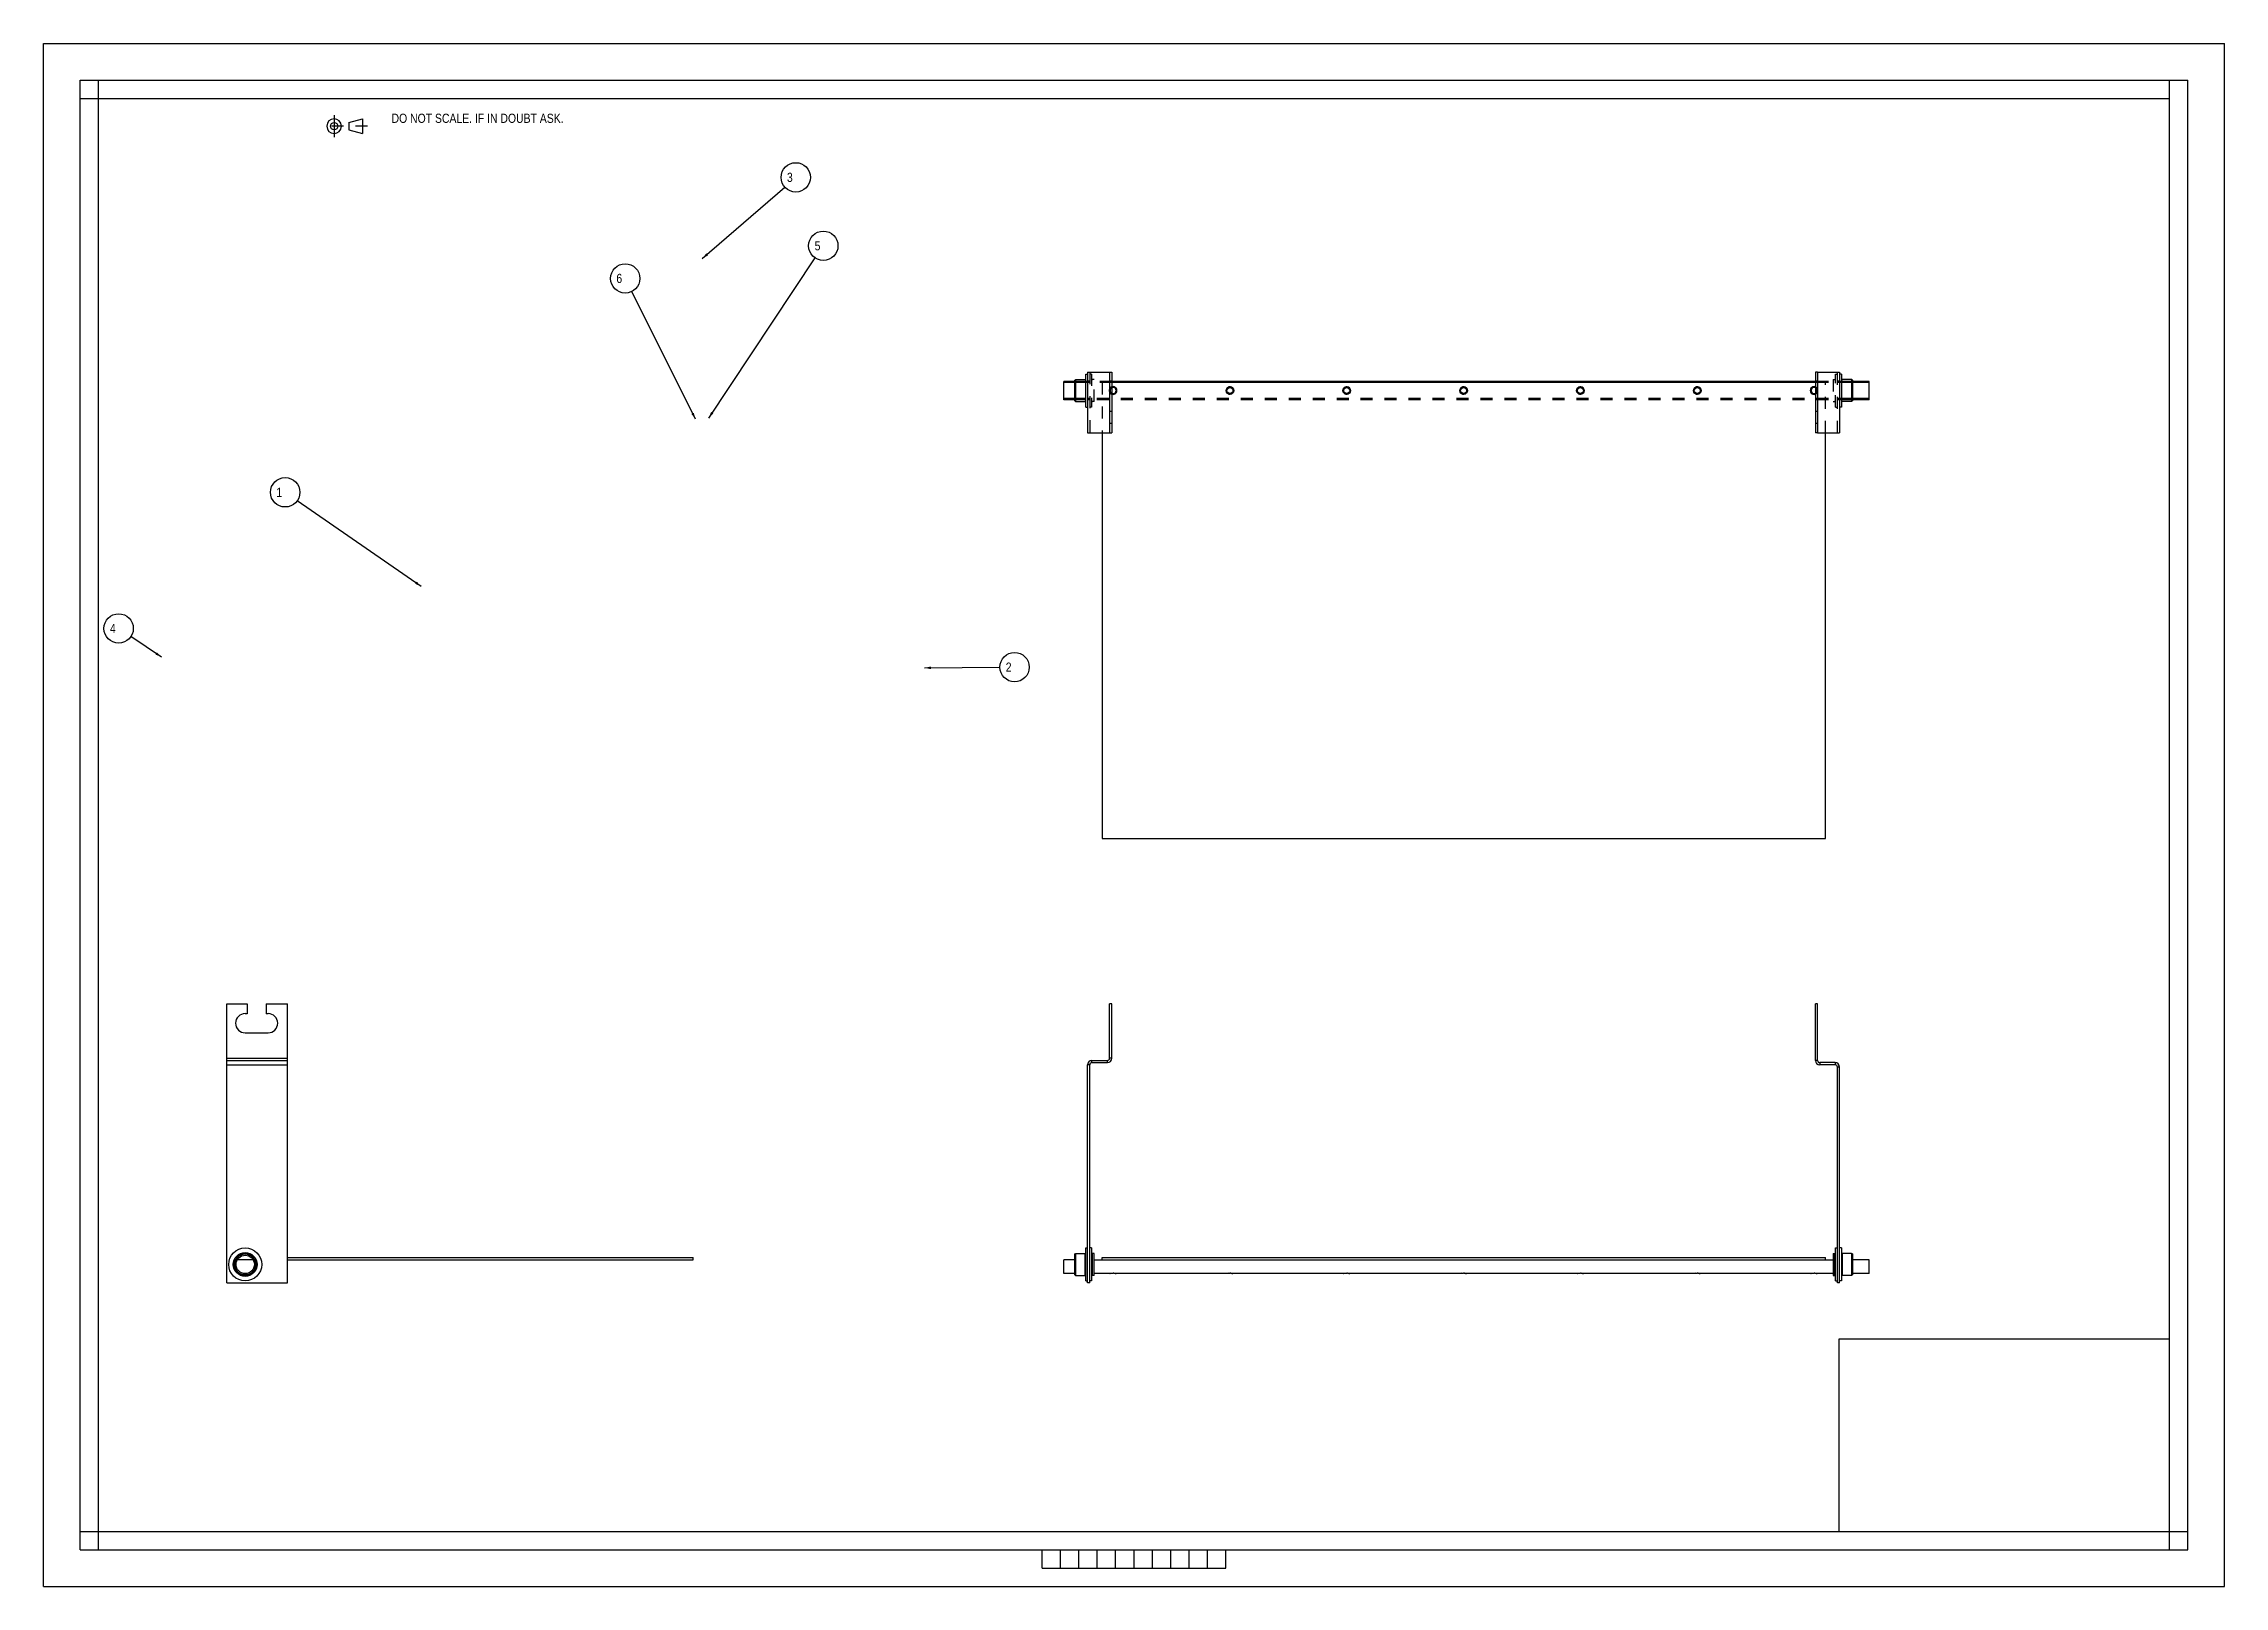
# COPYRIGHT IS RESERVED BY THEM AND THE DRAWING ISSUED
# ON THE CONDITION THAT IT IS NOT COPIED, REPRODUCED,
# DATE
# Model space of a CAD drawing. Header units: millimetres. Extents: x 0 to 1189, y 0 to 841.
import ezdxf

# ---------------------------------------------------------------- set-up
doc = ezdxf.new("R2010")
doc.units = ezdxf.units.MM
doc.header["$LTSCALE"] = 65.395
doc.linetypes.add('DASHED', pattern=[0.2, 0.1, -0.1])
doc.linetypes.add('HIDDEN', pattern=[0.2, 0.1, -0.1])
doc.layers.get('0').update_dxf_attribs({"linetype": 'CONTINUOUS'})
doc.layers.add('DEFAULT_2', color=8, linetype='HIDDEN')
doc.layers.add('HOLES', color=7, linetype='CONTINUOUS')
doc.styles.get("Standard").update_dxf_attribs({"font": 'txt', "width": 0.85})
doc.dimstyles.get("Standard").update_dxf_attribs({"dimtxt": 5, "dimasz": 3.5, "dimexe": 1.5, "dimexo": 1, "dimtad": 1, "dimzin": 0, "dimtxsty": 'STANDARD', "dimblk": '_FILLED', "dimblk1": '_FILLED', "dimblk2": '_FILLED', "dimcen": 0.09, "dimadec": 0, "dimazin": 0, "dimtol": 1, "dimtp": 0.01, "dimtm": 0.01, "dimtfac": 1, "dimtofl": 0, "dimtmove": 0, "dimatfit": 3, "dimldrblk": '_FILLED', "dimfxl": 1, "dimtolj": 1, "dimtzin": 0, "dimarcsym": 0})

# ---------------------------------------------------------------- blocks, each defined once
blk = doc.blocks.new('THIRD_ANG_BL0', base_point=(164.7, 796))
at = {"color": 7, "linetype": 'DASHED'}
for p, q in [((158.4, 802), (158.4, 796)), ((176.5, 796), (153, 796)), ((158.4, 796), (158.4, 790))]:
    blk.add_line(p, q, dxfattribs=at)
at = {"color": 7, "linetype": 'CONTINUOUS'}
for p, q in [((166.4, 798), (173.9, 800)), ((166.4, 798), (166.4, 794)), ((173.9, 800), (173.9, 792)), ((166.4, 794), (173.9, 792))]:
    blk.add_line(p, q, dxfattribs=at)
blk.add_circle((158.4, 796), 2, dxfattribs=at)
for start, end in [(90, 270), (270, 90)]:
    blk.add_arc((158.4, 796), 4, start, end, dxfattribs=at)
blk = doc.blocks.new('_FILLED')
at = {"color": 0, "linetype": 'BYBLOCK'}
blk.add_solid([(0, 0), (-1, 0.21), (-1, -0.21)], dxfattribs=at)
blk = doc.blocks.new('BALLOON_BL1', base_point=(131.7, 596.4))
at = {"color": 2, "linetype": 'CONTINUOUS'}
blk.add_circle((131.7, 596.4), 8, dxfattribs=at)
at = {"color": 2, "linetype": 'CONTINUOUS', "insert": (125.3, 598.9), "char_height": 5, "width": 12.75, "attachment_point": 1, "line_spacing_factor": 0.9}
blk.add_mtext(' 1 ', dxfattribs=at)
blk = doc.blocks.new('BALLOON_BL2', base_point=(529.4, 501.1))
at = {"color": 2, "linetype": 'CONTINUOUS'}
blk.add_circle((529.4, 501.1), 8, dxfattribs=at)
at = {"color": 2, "linetype": 'CONTINUOUS', "insert": (523, 503.6), "char_height": 5, "width": 12.75, "attachment_point": 1, "line_spacing_factor": 0.9}
blk.add_mtext(' 2 ', dxfattribs=at)
blk = doc.blocks.new('BALLOON_BL3', base_point=(410.1, 768.1))
at = {"color": 2, "linetype": 'CONTINUOUS'}
blk.add_circle((410.1, 768.1), 8, dxfattribs=at)
at = {"color": 2, "linetype": 'CONTINUOUS', "insert": (403.7, 770.6), "char_height": 5, "width": 12.75, "attachment_point": 1, "line_spacing_factor": 0.9}
blk.add_mtext(' 3 ', dxfattribs=at)
blk = doc.blocks.new('BALLOON_BL4', base_point=(40.9, 522.2))
at = {"color": 2, "linetype": 'CONTINUOUS'}
blk.add_circle((40.9, 522.2), 8, dxfattribs=at)
at = {"color": 2, "linetype": 'CONTINUOUS', "insert": (34.6, 524.7), "char_height": 5, "width": 12.75, "attachment_point": 1, "line_spacing_factor": 0.9}
blk.add_mtext(' 4 ', dxfattribs=at)
blk = doc.blocks.new('BALLOON_BL5', base_point=(425.1, 730.8))
at = {"color": 2, "linetype": 'CONTINUOUS'}
blk.add_circle((425.1, 730.8), 8, dxfattribs=at)
at = {"color": 2, "linetype": 'CONTINUOUS', "insert": (418.8, 733.3), "char_height": 5, "width": 12.75, "attachment_point": 1, "line_spacing_factor": 0.9}
blk.add_mtext(' 5 ', dxfattribs=at)
blk = doc.blocks.new('BALLOON_BL6', base_point=(317.1, 713))
at = {"color": 2, "linetype": 'CONTINUOUS'}
blk.add_circle((317.1, 713), 8, dxfattribs=at)
at = {"color": 2, "linetype": 'CONTINUOUS', "insert": (310.7, 715.5), "char_height": 5, "width": 12.75, "attachment_point": 1, "line_spacing_factor": 0.9}
blk.add_mtext(' 6 ', dxfattribs=at)

msp = doc.modelspace()

# ---------------------------------------------------------------- linework, layer by layer
at = {"color": 4, "linetype": 'CONTINUOUS'}
for p, q in [((0, 0), (0, 841)), ((0, 841), (1189, 841)), ((1189, 0), (1189, 841)), ((0, 0), (1189, 0))]:
    msp.add_line(p, q, dxfattribs=at)
at = {"color": 7, "linetype": 'CONTINUOUS'}
for p, q in [((20, 20), (20, 821)), ((20, 821), (1169, 821)), ((30, 20), (30, 821)), ((1159, 20), (1159, 821)), ((1169, 20), (1169, 821)), ((20, 811), (1159, 811)), ((556.3, 646.9), (556.3, 656.9)), ((562.2, 656.9), (556.3, 656.9)), ((562.2, 656.2), (556.3, 656.2)), ((562.2, 657.6), (562.7, 657.9)), ((562.2, 646.2), (562.2, 657.6)), ((562.7, 645.9), (562.7, 657.9)), ((562.7, 657.9), (567.7, 657.9)), ((568.2, 642.9), (568.2, 660.9)), ((568.2, 660.9), (569.2, 660.9)), ((569.2, 661.9), (569.2, 628.9)), ((569.2, 661.9), (582.4, 661.9)), ((581.2, 661.9), (581.2, 628.9)), ((966, 656.9), (582.4, 656.9)), ((966, 656.2), (582.4, 656.2)), ((967.2, 661.9), (966, 661.9)), ((966, 661.9), (966, 628.9)), ((980.2, 660.9), (979.2, 660.9)), ((980.2, 660.9), (980.2, 642.9)), ((985.7, 657.9), (980.7, 657.9)), ((985.7, 657.9), (985.7, 645.9)), ((986.2, 657.6), (985.7, 657.9)), ((986.2, 657.6), (986.2, 646.2)), ((995.3, 656.9), (986.2, 656.9)), ((995.3, 656.2), (986.2, 656.2)), ((995.3, 646.9), (995.3, 656.9)), ((562.2, 647.6), (556.3, 647.6)), ((562.2, 646.9), (556.3, 646.9)), ((562.2, 646.2), (562.7, 645.9)), ((562.7, 645.9), (567.7, 645.9)), ((568.2, 642.9), (569.2, 642.9)), ((582.4, 650.9), (581.2, 650.9)), ((967.2, 650.9), (966, 650.9)), ((980.2, 642.9), (979.2, 642.9)), ((985.7, 645.9), (980.7, 645.9)), ((986.2, 646.2), (985.7, 645.9)), ((995.3, 647.6), (986.2, 647.6)), ((995.3, 646.9), (986.2, 646.9)), ((582.4, 640.4), (581.2, 640.4)), ((967.2, 640.4), (966, 640.4)), ((569.2, 628.9), (582.4, 628.9)), ((577.1, 628.9), (577.1, 407.7)), ((967.2, 628.9), (966, 628.9)), ((971.6, 407.7), (971.6, 628.9)), ((577.1, 407.7), (971.6, 407.7)), ((99.9, 165.5), (99.9, 317.5)), ((99.9, 317.5), (110.9, 317.5)), ((110.9, 312.2), (109.9, 312.2)), ((110.9, 317.5), (110.9, 312.2)), ((121.4, 317.5), (121.4, 312.2)), ((121.4, 317.5), (132.9, 317.5)), ((122.4, 312.2), (121.4, 312.2)), ((132.9, 165.5), (132.9, 317.5)), ((581.2, 287.9), (581.2, 317.5)), ((582.4, 317.5), (581.2, 317.5)), ((967.2, 317.5), (966, 317.5)), ((966, 286.7), (966, 317.5)), ((109.9, 301.7), (122.4, 301.7)), ((99.9, 286.7), (132.9, 286.7)), ((571.6, 286.7), (580, 286.7)), ((569.2, 165.5), (569.2, 284.3)), ((976.8, 284.3), (968.4, 284.3)), ((978, 165.5), (978, 283.1)), ((132.9, 179.2), (354.1, 179.2)), ((354.1, 178), (354.1, 179.2)), ((562.2, 181.2), (562.7, 181.5)), ((562.2, 169.8), (562.2, 181.2)), ((562.7, 169.5), (562.7, 181.5)), ((562.7, 181.5), (567.7, 181.5)), ((568.2, 166.5), (568.2, 184.5)), ((568.2, 184.5), (569.2, 184.5)), ((571.4, 184.5), (570.4, 184.5)), ((571.4, 184.5), (571.4, 166.5)), ((572.7, 181.5), (571.9, 181.5)), ((572.7, 169.5), (572.7, 181.5)), ((577.1, 178), (577.1, 179.2)), ((577.1, 179.2), (971.6, 179.2)), ((971.6, 178), (971.6, 179.2)), ((975.7, 181.5), (976.5, 181.5)), ((975.7, 181.5), (975.7, 169.5)), ((977, 184.5), (978, 184.5)), ((977, 166.5), (977, 184.5)), ((980.2, 184.5), (979.2, 184.5)), ((980.2, 184.5), (980.2, 166.5)), ((985.7, 181.5), (980.7, 181.5)), ((986.2, 181.2), (985.7, 181.5)), ((985.7, 181.5), (985.7, 169.5)), ((986.2, 181.2), (986.2, 169.8)), ((114.3, 178), (105.6, 178)), ((105.7, 178.1), (114.2, 178.1)), ((132.9, 178), (354.1, 178)), ((556.3, 170.5), (556.3, 178)), ((562.2, 178), (556.3, 178)), ((562.2, 170.5), (556.3, 170.5)), ((562.2, 169.8), (562.7, 169.5)), ((562.7, 169.5), (567.7, 169.5)), ((568.2, 166.5), (569.2, 166.5)), ((571.4, 166.5), (570.4, 166.5)), ((572.7, 169.5), (571.9, 169.5)), ((572.7, 178), (975.7, 178)), ((581.4, 170.5), (572.7, 170.5)), ((645.1, 170.5), (584.7, 170.5)), ((708.8, 170.5), (648.4, 170.5)), ((772.5, 170.5), (712.1, 170.5)), ((836.2, 170.5), (775.8, 170.5)), ((899.9, 170.5), (839.5, 170.5)), ((963.6, 170.5), (903.2, 170.5)), ((975.7, 170.5), (966.9, 170.5)), ((975.7, 169.5), (976.5, 169.5)), ((977, 166.5), (978, 166.5)), ((980.2, 166.5), (979.2, 166.5)), ((985.7, 169.5), (980.7, 169.5)), ((986.2, 169.8), (985.7, 169.5)), ((995.3, 178), (986.2, 178)), ((995.3, 170.5), (986.2, 170.5)), ((995.3, 170.5), (995.3, 178)), ((99.9, 165.5), (132.9, 165.5)), ((570.4, 165.5), (569.2, 165.5)), ((979.2, 165.5), (978, 165.5)), ((979, 135), (1159, 135)), ((979, 30), (979, 135)), ((20, 30), (1169, 30)), ((20, 20), (1169, 20)), ((544.5, 10), (544.5, 20)), ((554.5, 10), (554.5, 20)), ((564.5, 10), (564.5, 20)), ((574.5, 10), (574.5, 20)), ((584.5, 10), (584.5, 20)), ((594.5, 10), (594.5, 20)), ((604.5, 10), (604.5, 20)), ((614.5, 10), (614.5, 20)), ((624.5, 10), (624.5, 20)), ((634.5, 10), (634.5, 20)), ((644.5, 10), (644.5, 20)), ((544.5, 10), (644.5, 10))]:
    msp.add_line(p, q, dxfattribs=at)
at = {"color": 3, "linetype": 'CONTINUOUS'}
for p, q in [((582.4, 661.9), (582.4, 628.9)), ((967.2, 661.9), (979.2, 661.9)), ((967.2, 661.9), (967.2, 628.9)), ((979.2, 661.9), (979.2, 628.9)), ((967.2, 628.9), (979.2, 628.9)), ((582.4, 287.9), (582.4, 317.5)), ((967.2, 286.7), (967.2, 317.5)), ((571.6, 285.5), (580, 285.5)), ((976.8, 285.5), (968.4, 285.5)), ((570.4, 165.5), (570.4, 284.3)), ((979.2, 165.5), (979.2, 283.1))]:
    msp.add_line(p, q, dxfattribs=at)
at = {"color": 9, "linetype": 'CONTINUOUS'}
for p, q in [((99.9, 287.9), (132.9, 287.9)), ((571.6, 285.5), (571.6, 286.7)), ((580, 285.5), (580, 286.7)), ((582.4, 287.9), (581.2, 287.9)), ((967.2, 286.7), (966, 286.7)), ((968.4, 285.5), (968.4, 284.3)), ((976.8, 285.5), (976.8, 284.3)), ((99.9, 284.3), (132.9, 284.3)), ((570.4, 284.3), (569.2, 284.3)), ((979.2, 283.1), (978, 283.1)), ((567.7, 181.5), (567.7, 169.5)), ((571.9, 169.5), (571.9, 181.5)), ((976.5, 181.5), (976.5, 169.5)), ((980.7, 169.5), (980.7, 181.5))]:
    msp.add_line(p, q, dxfattribs=at)
at = {"color": 7, "linetype": 'CONTINUOUS'}
for centre, radius in [((646.8, 651.9), 2.1), ((710.5, 651.9), 2.1), ((774.2, 651.9), 2.1), ((837.9, 651.9), 2.1), ((901.6, 651.9), 2.1), ((109.9, 175.5), 9), ((109.9, 175.5), 6), ((109.9, 175.5), 5.71), ((109.9, 175.5), 5)]:
    msp.add_circle(centre, radius, dxfattribs=at)
at = {"color": 9, "linetype": 'CONTINUOUS'}
msp.add_circle((109.9, 175.5), 6.5, dxfattribs=at)
at = {"color": 7, "linetype": 'CONTINUOUS'}
for centre, radius, start, end in [((567.7, 658.4), 0.5, 270, 360), ((583.1, 651.9), 2.1, 250.4802, 109.5198), ((965.3, 651.9), 2.1, 70.4802, 289.5198), ((980.7, 658.4), 0.5, 180, 270), ((567.7, 645.4), 0.5, 0, 90), ((980.7, 645.4), 0.5, 90, 180), ((109.9, 307), 5.25, 90, 270), ((122.4, 307), 5.25, 270, 90), ((571.6, 284.3), 2.4, 90, 180), ((580, 287.9), 1.2, 270, 360), ((968.4, 286.7), 2.4, 180, 270), ((976.8, 283.1), 1.2, 0, 90), ((567.7, 182), 0.5, 270, 360), ((571.9, 182), 0.5, 180, 270), ((976.5, 182), 0.5, 270, 360), ((980.7, 182), 0.5, 180, 270), ((567.7, 169), 0.5, 0, 90), ((571.9, 169), 0.5, 90, 180), ((976.5, 169), 0.5, 0, 90), ((980.7, 169), 0.5, 90, 180)]:
    msp.add_arc(centre, radius, start, end, dxfattribs=at)
at = {"color": 2, "linetype": 'CONTINUOUS'}
for centre, start, end in [((583.1, 651.9), 255, 110.489), ((646.8, 651.9), 255, 195), ((710.5, 651.9), 255, 195), ((774.2, 651.9), 255, 195), ((837.9, 651.9), 255, 195), ((901.6, 651.9), 255, 195), ((965.3, 651.9), 69.508, 195), ((965.3, 651.9), 255, 290.492)]:
    msp.add_arc(centre, 2, start, end, dxfattribs=at)
at = {"color": 3, "linetype": 'CONTINUOUS'}
for centre, radius, start, end in [((571.6, 284.3), 1.2, 90, 180), ((580, 287.9), 2.4, 270, 360), ((968.4, 286.7), 1.2, 180, 270), ((976.8, 283.1), 2.4, 0, 90)]:
    msp.add_arc(centre, radius, start, end, dxfattribs=at)
at = {"layer": 'DEFAULT_2', "color": 8, "linetype": 'HIDDEN'}
for p, q in [((582.4, 656.9), (562.2, 656.9)), ((582.4, 656.2), (562.2, 656.2)), ((570.4, 657), (569.2, 657)), ((570.4, 656.3), (569.2, 656.3)), ((570.4, 661.9), (570.4, 628.9)), ((571.4, 660.9), (570.4, 660.9)), ((571.4, 660.9), (571.4, 642.9)), ((572.7, 657.9), (571.9, 657.9)), ((572.7, 645.9), (572.7, 657.9)), ((577.1, 656.2), (577.1, 628.9)), ((581.2, 657.1), (582.4, 657.1)), ((966, 657.1), (967.2, 657.1)), ((986.2, 656.9), (966, 656.9)), ((986.2, 656.2), (966, 656.2)), ((971.6, 628.9), (971.6, 656.2)), ((975.7, 657.9), (976.5, 657.9)), ((975.7, 657.9), (975.7, 645.9)), ((977, 660.9), (978, 660.9)), ((977, 642.9), (977, 660.9)), ((978, 628.9), (978, 661.9)), ((979.2, 657), (978, 657)), ((979.2, 656.3), (978, 656.3)), ((986.2, 647.6), (562.2, 647.6)), ((986.2, 646.9), (562.2, 646.9)), ((570.4, 647.5), (569.2, 647.5)), ((570.4, 646.8), (569.2, 646.8)), ((571.4, 642.9), (570.4, 642.9)), ((572.7, 645.9), (571.9, 645.9)), ((975.7, 645.9), (976.5, 645.9)), ((977, 642.9), (978, 642.9)), ((979.2, 647.5), (978, 647.5)), ((979.2, 646.8), (978, 646.8)), ((581.2, 634.1), (582.4, 634.1)), ((966, 634.1), (967.2, 634.1))]:
    msp.add_line(p, q, dxfattribs=at)
for centre, radius, start, end in [((571.9, 658.4), 0.5, 180, 270), ((976.5, 658.4), 0.5, 270, 360), ((571.9, 645.4), 0.5, 90, 180), ((583.1, 651.9), 2.1, 109.5198, 250.4802), ((583.1, 651.9), 2, 110.489, 255), ((646.8, 651.9), 2, 195, 255), ((710.5, 651.9), 2, 195, 255), ((774.2, 651.9), 2, 195, 255), ((837.9, 651.9), 2, 195, 255), ((901.6, 651.9), 2, 195, 255), ((965.3, 651.9), 2, 195, 255), ((965.3, 651.9), 2.1, 289.5198, 70.4802), ((965.3, 651.9), 2, 290.492, 69.508), ((976.5, 645.4), 0.5, 0, 90)]:
    msp.add_arc(centre, radius, start, end, dxfattribs=at)
at = {"layer": 'HOLES', "color": 7, "linetype": 'CONTINUOUS'}
for p, q in [((581.6, 170.5), (581.4, 170.5)), ((581.4, 170.5), (581.5, 170.5)), ((584.7, 170.5), (584.7, 170.5)), ((645.3, 170.5), (645.1, 170.5)), ((645.1, 170.5), (645.2, 170.5)), ((648.4, 170.5), (648.4, 170.5)), ((709, 170.5), (708.8, 170.5)), ((708.8, 170.5), (708.9, 170.5)), ((712.1, 170.5), (712.1, 170.5)), ((772.7, 170.5), (772.5, 170.5)), ((772.5, 170.5), (772.6, 170.5)), ((775.8, 170.5), (775.8, 170.5)), ((836.4, 170.5), (836.2, 170.5)), ((836.2, 170.5), (836.3, 170.5)), ((839.5, 170.5), (839.5, 170.5)), ((900.1, 170.5), (899.9, 170.5)), ((899.9, 170.5), (900, 170.5)), ((903.2, 170.5), (903.2, 170.5)), ((963.8, 170.5), (963.6, 170.5)), ((963.6, 170.5), (963.7, 170.5)), ((966.9, 170.5), (966.9, 170.5))]:
    msp.add_line(p, q, dxfattribs=at)
for centre in [(646.8, 651.9), (710.5, 651.9), (774.2, 651.9), (837.9, 651.9), (901.6, 651.9)]:
    msp.add_circle(centre, 1.65, dxfattribs=at)
at = {"layer": 'HOLES', "color": 8, "linetype": 'HIDDEN'}
for centre, start, end in [((583.1, 651.9), 115.1305, 244.8695), ((965.3, 651.9), 295.1305, 64.8695)]:
    msp.add_arc(centre, 1.65, start, end, dxfattribs=at)
at = {"layer": 'HOLES', "color": 7, "linetype": 'CONTINUOUS'}
for centre, radius, start, end in [((583.1, 651.9), 1.65, 244.8695, 115.1305), ((965.3, 651.9), 1.65, 64.8695, 295.1305), ((583.5, 164.2), 6.63, 107.0368, 107.6566), ((583.3, 165), 5.82, 101.858, 106.8933), ((583.4, 164.6), 6.2, 105.9242, 106.8636), ((583.7, 163.6), 7.26, 106.8527, 107.0568), ((583.7, 163.7), 7.18, 106.8557, 107.0637), ((583.3, 165), 5.75, 103.5101, 105.9253), ((583.2, 165.2), 5.55, 101.8211, 103.514), ((583.1, 166), 4.8, 84.7705, 89.9389), ((583, 165.2), 5.54, 76.4811, 78.2103), ((582.9, 165), 5.79, 74.0941, 76.4779), ((582.7, 164.4), 6.39, 72.9353, 74.0772), ((582.7, 164.2), 6.64, 72.3454, 72.9747), ((647.2, 164.2), 6.63, 107.0368, 107.6566), ((647, 165), 5.82, 101.858, 106.8933), ((647.1, 164.6), 6.2, 105.9242, 106.8636), ((647.4, 163.6), 7.26, 106.8527, 107.0568), ((647.4, 163.7), 7.18, 106.8557, 107.0637), ((647, 165), 5.75, 103.5101, 105.9253), ((646.9, 165.2), 5.55, 101.8211, 103.514), ((646.8, 166), 4.8, 84.7705, 89.9389), ((646.7, 165.2), 5.54, 76.4811, 78.2103), ((646.6, 165), 5.79, 74.0941, 76.4779), ((646.4, 164.4), 6.39, 72.9353, 74.0772), ((646.4, 164.2), 6.64, 72.3454, 72.9747), ((710.9, 164.2), 6.63, 107.0368, 107.6566), ((710.7, 165), 5.82, 101.858, 106.8933), ((710.8, 164.6), 6.2, 105.9242, 106.8636), ((711.1, 163.6), 7.26, 106.8527, 107.0568), ((711.1, 163.7), 7.18, 106.8557, 107.0637), ((710.7, 165), 5.75, 103.5101, 105.9253), ((710.6, 165.2), 5.55, 101.8211, 103.514), ((710.5, 166), 4.8, 84.7705, 89.9389), ((710.4, 165.2), 5.54, 76.4811, 78.2103), ((710.3, 165), 5.79, 74.0941, 76.4779), ((710.1, 164.4), 6.39, 72.9353, 74.0772), ((710.1, 164.2), 6.64, 72.3454, 72.9747), ((774.6, 164.2), 6.63, 107.0368, 107.6566), ((774.4, 165), 5.82, 101.858, 106.8933), ((774.5, 164.6), 6.2, 105.9242, 106.8636), ((774.8, 163.6), 7.26, 106.8527, 107.0568), ((774.8, 163.7), 7.18, 106.8557, 107.0637), ((774.4, 165), 5.75, 103.5101, 105.9253), ((774.3, 165.2), 5.55, 101.8211, 103.514), ((774.2, 166), 4.8, 84.7705, 89.9389), ((774.1, 165.2), 5.54, 76.4811, 78.2103), ((774, 165), 5.79, 74.0941, 76.4779), ((773.8, 164.4), 6.39, 72.9353, 74.0772), ((773.8, 164.2), 6.64, 72.3454, 72.9747), ((838.3, 164.2), 6.63, 107.0368, 107.6566), ((838.1, 165), 5.82, 101.858, 106.8933), ((838.2, 164.6), 6.2, 105.9242, 106.8636), ((838.5, 163.6), 7.26, 106.8527, 107.0568), ((838.5, 163.7), 7.18, 106.8557, 107.0637), ((838.1, 165), 5.75, 103.5101, 105.9253), ((838, 165.2), 5.55, 101.8211, 103.514), ((837.9, 166), 4.8, 84.7705, 89.9389), ((837.8, 165.2), 5.54, 76.4811, 78.2103), ((837.7, 165), 5.79, 74.0941, 76.4779), ((837.5, 164.4), 6.39, 72.9353, 74.0772), ((837.5, 164.2), 6.64, 72.3454, 72.9747), ((902, 164.2), 6.63, 107.0368, 107.6566), ((901.8, 165), 5.82, 101.858, 106.8933), ((901.9, 164.6), 6.2, 105.9242, 106.8636), ((902.2, 163.6), 7.26, 106.8527, 107.0568), ((902.2, 163.7), 7.18, 106.8557, 107.0637), ((901.8, 165), 5.75, 103.5101, 105.9253), ((901.7, 165.2), 5.55, 101.8211, 103.514), ((901.6, 166), 4.8, 84.7705, 89.9389), ((901.5, 165.2), 5.54, 76.4811, 78.2103), ((901.4, 165), 5.79, 74.0941, 76.4779), ((901.2, 164.4), 6.39, 72.9353, 74.0772), ((901.2, 164.2), 6.64, 72.3454, 72.9747), ((965.7, 164.2), 6.63, 107.0368, 107.6566), ((965.5, 165), 5.82, 101.858, 106.8933), ((965.6, 164.6), 6.2, 105.9242, 106.8636), ((965.9, 163.6), 7.26, 106.8527, 107.0568), ((965.9, 163.7), 7.18, 106.8557, 107.0637), ((965.5, 165), 5.75, 103.5101, 105.9253), ((965.4, 165.2), 5.55, 101.8211, 103.514), ((965.3, 166), 4.8, 84.7705, 89.9389), ((965.2, 165.2), 5.54, 76.4811, 78.2103), ((965.1, 165), 5.79, 74.0941, 76.4779), ((964.9, 164.4), 6.39, 72.9353, 74.0772), ((964.9, 164.2), 6.64, 72.3454, 72.9747)]:
    msp.add_arc(centre, radius, start, end, dxfattribs=at)
for points, knots in [([(582.1, 170.7), (582.2, 170.7), (582.5, 170.7), (582.8, 170.8), (583.1, 170.8)], [0, 0, 0, 0, 0.22636, 1, 1, 1, 1]), ([(583.5, 170.7), (583.6, 170.7), (583.8, 170.7), (584, 170.7), (584.1, 170.7)], [0, 0, 0, 0, 0.267185, 1, 1, 1, 1]), ([(584.1, 170.7), (584.2, 170.6), (584.3, 170.6), (584.5, 170.6), (584.6, 170.5)], [0, 0, 0, 0, 0.308634, 1, 1, 1, 1]), ([(584.6, 170.5), (584.7, 170.5), (584.7, 170.5), (584.7, 170.5), (584.7, 170.5)], [0, 0, 0, 0, 0.744457, 1, 1, 1, 1]), ([(645.8, 170.7), (645.9, 170.7), (646.2, 170.7), (646.5, 170.8), (646.8, 170.8)], [0, 0, 0, 0, 0.22636, 1, 1, 1, 1]), ([(647.2, 170.7), (647.3, 170.7), (647.5, 170.7), (647.7, 170.7), (647.8, 170.7)], [0, 0, 0, 0, 0.267185, 1, 1, 1, 1]), ([(647.8, 170.7), (647.9, 170.6), (648, 170.6), (648.2, 170.6), (648.3, 170.5)], [0, 0, 0, 0, 0.308634, 1, 1, 1, 1]), ([(648.3, 170.5), (648.4, 170.5), (648.4, 170.5), (648.4, 170.5), (648.4, 170.5)], [0, 0, 0, 0, 0.744457, 1, 1, 1, 1]), ([(709.5, 170.7), (709.6, 170.7), (709.9, 170.7), (710.2, 170.8), (710.5, 170.8)], [0, 0, 0, 0, 0.22636, 1, 1, 1, 1]), ([(710.9, 170.7), (711, 170.7), (711.2, 170.7), (711.4, 170.7), (711.5, 170.7)], [0, 0, 0, 0, 0.267185, 1, 1, 1, 1]), ([(711.5, 170.7), (711.6, 170.6), (711.7, 170.6), (711.9, 170.6), (712, 170.5)], [0, 0, 0, 0, 0.308634, 1, 1, 1, 1]), ([(712, 170.5), (712.1, 170.5), (712.1, 170.5), (712.1, 170.5), (712.1, 170.5)], [0, 0, 0, 0, 0.744457, 1, 1, 1, 1]), ([(773.2, 170.7), (773.3, 170.7), (773.6, 170.7), (773.9, 170.8), (774.2, 170.8)], [0, 0, 0, 0, 0.22636, 1, 1, 1, 1]), ([(774.6, 170.7), (774.7, 170.7), (774.9, 170.7), (775.1, 170.7), (775.2, 170.7)], [0, 0, 0, 0, 0.267185, 1, 1, 1, 1]), ([(775.2, 170.7), (775.3, 170.6), (775.4, 170.6), (775.6, 170.6), (775.7, 170.5)], [0, 0, 0, 0, 0.308634, 1, 1, 1, 1]), ([(775.7, 170.5), (775.8, 170.5), (775.8, 170.5), (775.8, 170.5), (775.8, 170.5)], [0, 0, 0, 0, 0.744457, 1, 1, 1, 1]), ([(836.9, 170.7), (837, 170.7), (837.3, 170.7), (837.6, 170.8), (837.9, 170.8)], [0, 0, 0, 0, 0.22636, 1, 1, 1, 1]), ([(838.3, 170.7), (838.4, 170.7), (838.6, 170.7), (838.8, 170.7), (838.9, 170.7)], [0, 0, 0, 0, 0.267185, 1, 1, 1, 1]), ([(838.9, 170.7), (839, 170.6), (839.1, 170.6), (839.3, 170.6), (839.4, 170.5)], [0, 0, 0, 0, 0.308634, 1, 1, 1, 1]), ([(839.4, 170.5), (839.5, 170.5), (839.5, 170.5), (839.5, 170.5), (839.5, 170.5)], [0, 0, 0, 0, 0.744457, 1, 1, 1, 1]), ([(900.6, 170.7), (900.7, 170.7), (901, 170.7), (901.3, 170.8), (901.6, 170.8)], [0, 0, 0, 0, 0.22636, 1, 1, 1, 1]), ([(902, 170.7), (902.1, 170.7), (902.3, 170.7), (902.5, 170.7), (902.6, 170.7)], [0, 0, 0, 0, 0.267185, 1, 1, 1, 1]), ([(902.6, 170.7), (902.7, 170.6), (902.8, 170.6), (903, 170.6), (903.1, 170.5)], [0, 0, 0, 0, 0.308634, 1, 1, 1, 1]), ([(903.1, 170.5), (903.2, 170.5), (903.2, 170.5), (903.2, 170.5), (903.2, 170.5)], [0, 0, 0, 0, 0.744457, 1, 1, 1, 1]), ([(964.3, 170.7), (964.4, 170.7), (964.7, 170.7), (965, 170.8), (965.3, 170.8)], [0, 0, 0, 0, 0.22636, 1, 1, 1, 1]), ([(965.7, 170.7), (965.8, 170.7), (966, 170.7), (966.2, 170.7), (966.3, 170.7)], [0, 0, 0, 0, 0.267185, 1, 1, 1, 1]), ([(966.3, 170.7), (966.4, 170.6), (966.5, 170.6), (966.7, 170.6), (966.8, 170.5)], [0, 0, 0, 0, 0.308634, 1, 1, 1, 1]), ([(966.8, 170.5), (966.9, 170.5), (966.9, 170.5), (966.9, 170.5), (966.9, 170.5)], [0, 0, 0, 0, 0.744457, 1, 1, 1, 1])]:
    msp.add_open_spline(points, degree=3, knots=knots, dxfattribs=at)

# ---------------------------------------------------------------- block references
at = {"color": 2, "linetype": 'CONTINUOUS'}
for name, p in [('THIRD_ANG_BL0', (164.7, 796)), ('BALLOON_BL3', (410.1, 768.1)), ('BALLOON_BL5', (425.1, 730.8)), ('BALLOON_BL6', (317.1, 713)), ('BALLOON_BL1', (131.7, 596.4)), ('BALLOON_BL4', (40.9, 522.2)), ('BALLOON_BL2', (529.4, 501.1))]:
    msp.add_blockref(name, p, dxfattribs=at)

# ---------------------------------------------------------------- texts
at = {"color": 2, "linetype": 'CONTINUOUS', "insert": (189.7, 802.8), "char_height": 5, "width": 127.5, "attachment_point": 1, "line_spacing_factor": 0.9}
msp.add_mtext('DO NOT SCALE. IF IN DOUBT ASK.', dxfattribs=at)

# ---------------------------------------------------------------- leaders
at = {"color": 2, "linetype": 'CONTINUOUS'}
for points in [[(359.1, 723.8), (404.1, 762.8)], [(362.6, 636.9), (420.7, 724.2)], [(355.4, 636.3), (320.7, 705.8)], [(205.9, 545.1), (138.3, 591.8)], [(64.3, 506.6), (47.6, 517.8)], [(480.3, 500.7), (521.4, 501)]]:
    msp.add_leader(points, dimstyle='STANDARD', override={"dimtad": 0}, dxfattribs=at)

doc.saveas('drawing.dxf')
